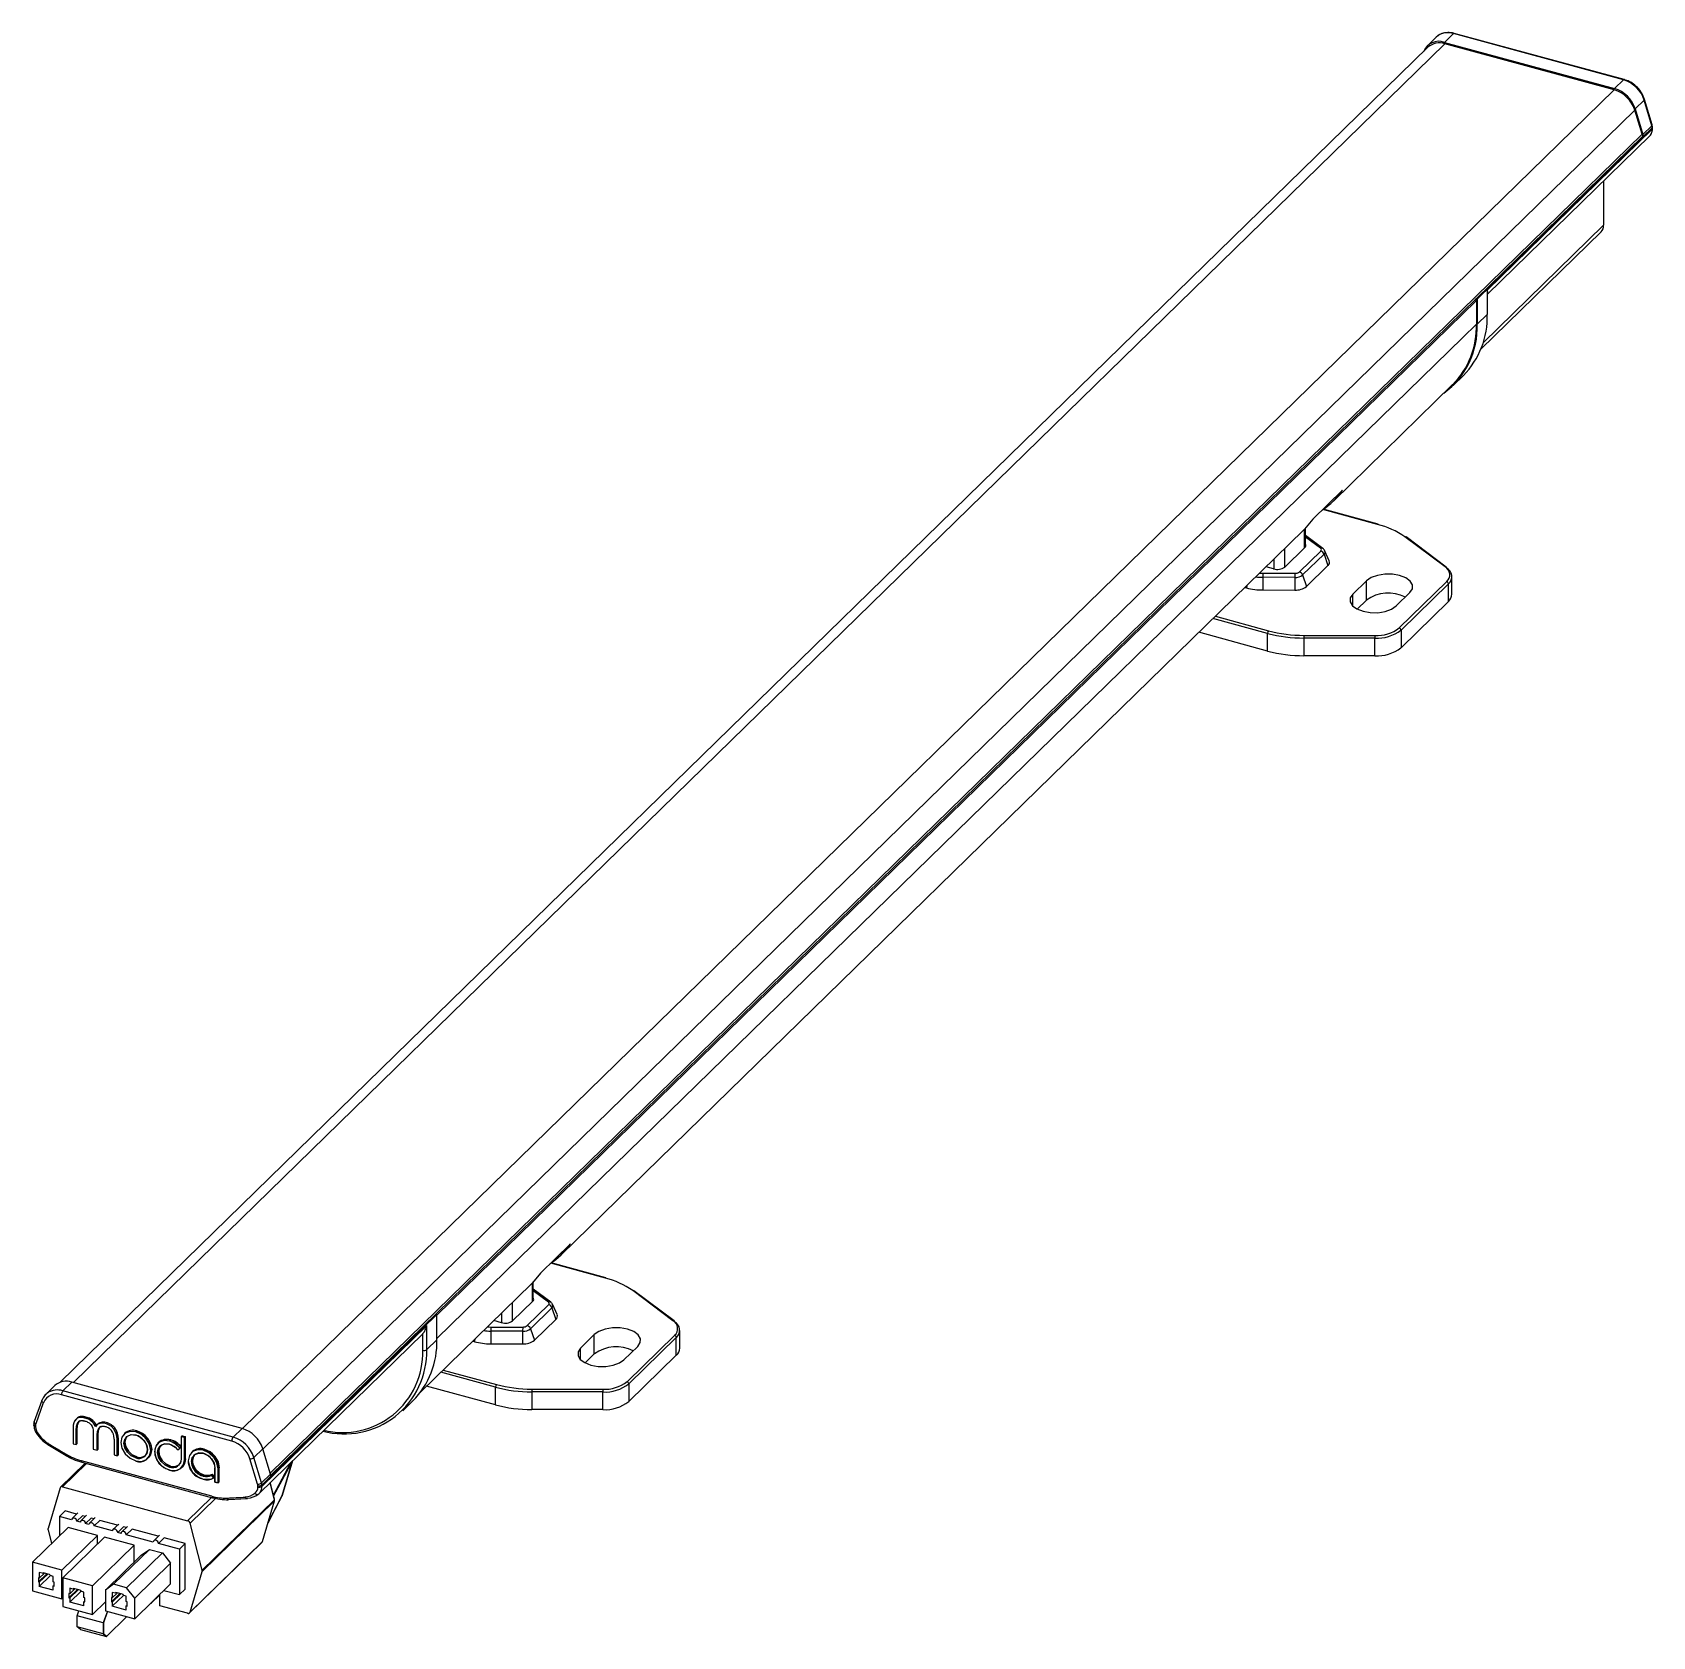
# Paper-space layout '_Trimetric' of a CAD drawing. Header units: millimetres. Extents: x -83 to 82, y -88 to 76.
import ezdxf

# ---------------------------------------------------------------- set-up
doc = ezdxf.new("R2010")
doc.units = ezdxf.units.MM

psp = doc.layouts.new('_Trimetric')

# ---------------------------------------------------------------- linework, layer by layer
at = {"color": 8, "linetype": 'Continuous', "lineweight": 25}
for p, q in [((-78.4, -61.78), (61.27, 74.54)), ((-61.17, -66.47), (78.5, 69.86)), ((-59.1, -68.57), (80.61, 67.79)), ((81.35, 65.34), (-58.36, -71.02)), ((65.16, 44.08), (77.43, 56.06)), ((64.47, 48.4), (-41.38, -54.91)), ((-41.38, -57.31), (64.47, 46)), ((54.41, 25.6), (48.84, 27.11)), ((46.98, 23.22), (46.98, 25.12)), ((44.93, 23.11), (44.93, 21.22)), ((48.6, 23.17), (47.07, 24.31)), ((43.84, 22.06), (43.84, 21.06)), ((41.11, 19.39), (41.07, 19.13)), ((51.88, 17.29), (51.88, 18.49)), ((43.21, 14.5), (37.65, 16.01)), ((37.89, 16.24), (43.31, 14.77)), ((-24.22, -51.15), (-29.79, -49.64)), ((-31.66, -53.54), (-31.66, -51.64)), ((-30.03, -53.59), (-31.57, -52.44)), ((-33.71, -53.64), (-33.71, -55.54)), ((-34.79, -54.7), (-34.79, -55.69)), ((-37.52, -57.35), (-37.56, -57.62)), ((-26.75, -59.47), (-26.75, -58.27)), ((-35.42, -62.25), (-40.98, -60.74)), ((-40.75, -60.51), (-35.32, -61.99)), ((-79.5, -72.39), (-77.07, -70.02)), ((-58.03, -73.24), (-56.25, -69.91)), ((-56.1, -69.77), (-58.01, -73.33)), ((-56.08, -69.74), (-57.14, -73.29)), ((-58.4, -72.01), (-57.95, -73.75)), ((-64.34, -73.48), (-66.77, -75.85)), ((-66.51, -76.11), (-63.92, -73.58)), ((-58.58, -76.06), (-57.14, -73.29)), ((-57.14, -73.29), (-57.15, -73.33)), ((-57.13, -73.27), (-57.14, -73.29))]:
    psp.add_line(p, q, dxfattribs=at)
at = {"color": 7, "linetype": 'Continuous', "lineweight": 25}
for p, q in [((60.39, 75.22), (59.48, 74.33)), ((62.13, 75.57), (61.22, 74.68)), ((61.22, 74.68), (78.55, 69.97)), ((78.5, 69.86), (61.27, 74.54)), ((79.46, 70.86), (62.13, 75.57)), ((79.54, 70.89), (62.21, 75.6)), ((59.53, 74.19), (-79.76, -61.76)), ((79.46, 70.86), (78.55, 69.97)), ((81.35, 65.34), (80.61, 67.79)), ((81.57, 68.79), (80.66, 67.91)), ((80.66, 67.91), (81.44, 65.31)), ((82.35, 66.2), (81.57, 68.79)), ((82.38, 66.28), (81.6, 68.87)), ((82.35, 66.2), (81.44, 65.31)), ((82.42, 66.06), (82.38, 66.28)), ((82.42, 65.91), (82.42, 66.06)), ((-58.31, -71.26), (81.39, 65.09)), ((81.47, 65.06), (64.56, 48.55)), ((65.58, 49.44), (82.38, 65.84)), ((65.62, 49.03), (82.1, 65.13)), ((81.47, 65.06), (81.39, 65.09)), ((82.38, 65.99), (81.47, 65.1)), ((81.47, 65.1), (81.47, 65.06)), ((82.38, 65.84), (82.38, 65.99)), ((77.43, 60.57), (77.43, 56.06)), ((64.93, 43.45), (77.17, 55.4)), ((64.47, 48.58), (64.56, 48.55)), ((64.47, 48.4), (64.47, 46)), ((64.56, 48.55), (64.56, 45.98)), ((65.58, 49.44), (65.58, 46.98)), ((65.58, 49.44), (65.6, 49.24)), ((65.62, 47.05), (65.62, 49.24)), ((65.58, 46.98), (64.56, 45.98)), ((49.92, 27.98), (62.05, 39.83)), ((62.12, 39.75), (63.15, 40.76)), ((50.84, 29.08), (47.81, 26.12)), ((54.46, 25.62), (48.88, 27.14)), ((-28.72, -48.77), (46.88, 25.02)), ((47.07, 23.33), (47.07, 25.21)), ((47.01, 23.25), (44.96, 21.25)), ((48.84, 23.15), (47.07, 24.46)), ((61.29, 21.27), (57.19, 24.33)), ((61.41, 21.26), (57.31, 24.32)), ((46.45, 20.76), (48.63, 22.89)), ((48.96, 22.57), (46.78, 20.45)), ((48.96, 22.57), (49.36, 21.41)), ((49.48, 21.88), (49.04, 22.89)), ((42.74, 20.21), (42.73, 18.92)), ((42.74, 20.63), (45.99, 20.62)), ((42.74, 20.63), (42.74, 20.21)), ((45.98, 20.2), (42.74, 20.21)), ((43.82, 21.07), (43.05, 21.28)), ((45.99, 20.62), (45.98, 20.2)), ((45.98, 20.2), (45.98, 18.91)), ((46.78, 20.45), (47.18, 19.28)), ((47.18, 19.28), (49.36, 21.41)), ((53.28, 19.85), (51.88, 18.49)), ((53.28, 17.88), (53.28, 19.85)), ((61.98, 18.48), (61.98, 20.28)), ((40.9, 19.18), (41.07, 19.13)), ((42.73, 18.92), (45.98, 18.91)), ((56.3, 17.29), (57.7, 18.65)), ((56.62, 15.06), (61.46, 19.78)), ((61.63, 19.56), (56.8, 14.84)), ((61.63, 17.76), (61.63, 19.56)), ((52.34, 16.97), (53.28, 17.88)), ((56.8, 13.04), (61.63, 17.76)), ((43.21, 12.7), (36.21, 14.61)), ((43.21, 12.7), (43.21, 14.5)), ((46.91, 14.3), (54.13, 14.29)), ((46.91, 14.3), (46.91, 14.03)), ((54.13, 14.01), (46.91, 14.03)), ((46.91, 14.03), (46.91, 12.23)), ((54.13, 14.29), (54.13, 14.01)), ((54.13, 12.21), (54.13, 14.01)), ((56.8, 14.84), (56.8, 13.04)), ((54.13, 12.21), (46.91, 12.23)), ((-30.83, -50.63), (-27.79, -47.67)), ((-24.17, -51.13), (-29.76, -49.61)), ((-43.01, -62.72), (-31.76, -51.73)), ((-31.57, -53.44), (-31.57, -51.54)), ((-29.79, -53.61), (-31.57, -52.28)), ((-17.34, -55.49), (-21.44, -52.42)), ((-17.22, -55.5), (-21.32, -52.44)), ((-31.62, -53.5), (-33.67, -55.51)), ((-32.18, -55.99), (-30, -53.86)), ((-29.67, -54.18), (-31.85, -56.31)), ((-29.67, -54.18), (-29.27, -55.35)), ((-29.15, -54.87), (-29.59, -53.86)), ((-59.21, -72.36), (-42.41, -55.96)), ((-41.38, -54.85), (-58.3, -71.36)), ((-42.41, -58.42), (-42.41, -55.96)), ((-41.47, -54.83), (-41.38, -54.85)), ((-41.38, -57.42), (-41.38, -54.85)), ((-34.81, -55.69), (-35.59, -55.47)), ((-31.45, -57.47), (-29.27, -55.35)), ((-59.49, -73.08), (-42.83, -56.81)), ((-42.82, -58.49), (-42.82, -56.8)), ((-42.41, -58.42), (-41.38, -57.42)), ((-37.74, -57.57), (-37.56, -57.62)), ((-35.89, -56.55), (-35.9, -57.84)), ((-35.89, -56.13), (-32.64, -56.13)), ((-35.89, -56.13), (-35.89, -56.55)), ((-32.65, -56.55), (-35.89, -56.55)), ((-32.64, -56.13), (-32.65, -56.55)), ((-32.65, -56.55), (-32.65, -57.84)), ((-31.85, -56.31), (-31.45, -57.47)), ((-25.35, -56.9), (-26.75, -58.27)), ((-25.35, -58.87), (-25.35, -56.9)), ((-22.01, -61.7), (-17.17, -56.98)), ((-17, -57.2), (-21.83, -61.92)), ((-17, -59), (-17, -57.2)), ((-16.65, -58.28), (-16.65, -56.48)), ((-35.9, -57.84), (-32.65, -57.84)), ((-26.29, -59.79), (-25.35, -58.87)), ((-22.33, -59.47), (-20.93, -58.1)), ((-21.83, -63.72), (-17, -59)), ((-80.3, -62.1), (-81.21, -62.99)), ((-79.46, -62.63), (-78.55, -61.74)), ((-62.13, -67.34), (-79.46, -62.63)), ((-61.22, -66.45), (-78.55, -61.74)), ((-35.42, -64.05), (-42.43, -62.15)), ((-35.42, -64.05), (-35.42, -62.25)), ((-31.72, -62.45), (-24.5, -62.47)), ((-31.72, -62.45), (-31.72, -62.73)), ((-24.5, -62.47), (-24.5, -62.74)), ((-21.83, -61.92), (-21.83, -63.72)), ((-81.6, -63.6), (-82.38, -65.76)), ((-81.46, -63.84), (-82.24, -66)), ((-62.27, -67.74), (-79.6, -63.03)), ((-44.85, -64.65), (-43.82, -63.65)), ((-24.5, -62.74), (-31.72, -62.73)), ((-31.72, -62.73), (-31.72, -64.53)), ((-24.5, -64.54), (-24.5, -62.74)), ((-82.38, -65.76), (-82.42, -65.99)), ((-82.42, -65.99), (-82.42, -66.14)), ((-78.13, -65.51), (-78.13, -65.52)), ((-78.09, -65.48), (-78.09, -65.48)), ((-76.25, -65.82), (-76.35, -65.93)), ((-24.5, -64.54), (-31.72, -64.53)), ((-82.26, -66.13), (-82.26, -66.27)), ((-78.43, -66.38), (-78.43, -68.02)), ((-78.01, -66.35), (-78.11, -66.45)), ((-78.11, -68.1), (-78.11, -66.45)), ((-78.11, -68.1), (-78.11, -66.45)), ((-78.01, -68), (-78.01, -66.35)), ((-76.38, -66.83), (-76.38, -68.57)), ((-76.01, -66.11), (-76.02, -66.12)), ((-75.87, -66.87), (-75.98, -66.97)), ((-75.98, -68.68), (-75.98, -66.97)), ((-75.97, -68.68), (-75.97, -66.97)), ((-75.87, -68.58), (-75.87, -66.87)), ((-74.18, -66.41), (-74.29, -66.51)), ((-74.25, -67.54), (-74.25, -69.15)), ((-73.82, -67.45), (-73.93, -67.56)), ((-73.82, -67.53), (-73.93, -67.64)), ((-73.93, -69.24), (-73.93, -67.64)), ((-73.93, -69.23), (-73.93, -67.64)), ((-73.82, -69.13), (-73.82, -67.53)), ((-73.15, -66.95), (-73.26, -67.06)), ((-71.94, -66.71), (-72.05, -66.81)), ((-68.61, -67.74), (-68.51, -67.64)), ((-67.3, -67.2), (-67.41, -67.3)), ((-67.41, -67.3), (-67.41, -69.55)), ((-67.08, -67.39), (-67.41, -67.3)), ((-67.41, -67.3), (-67.41, -69.55)), ((-67.09, -67.39), (-67.41, -67.3)), ((-67.3, -67.2), (-66.98, -67.29)), ((-66.98, -67.29), (-67.09, -67.39)), ((-67.09, -69.64), (-67.09, -67.39)), ((-67.08, -69.64), (-67.08, -67.39)), ((-66.98, -69.54), (-66.98, -67.29)), ((-62.13, -67.34), (-61.22, -66.45)), ((-81.01, -68.09), (-79.15, -69.21)), ((-78.43, -68.02), (-78.11, -68.1)), ((-78.01, -68), (-78.11, -68.1)), ((-76.38, -68.57), (-75.98, -68.68)), ((-75.87, -68.58), (-75.98, -68.68)), ((-74.25, -69.15), (-73.93, -69.24)), ((-73.82, -69.13), (-73.93, -69.24)), ((-70.42, -68.6), (-70.52, -68.71)), ((-69.71, -67.89), (-69.82, -67.99)), ((-69.71, -68.8), (-69.82, -68.9)), ((-67.76, -68.64), (-67.55, -68.45)), ((-67.45, -68.35), (-67.55, -68.45)), ((-66.28, -68.82), (-66.38, -68.92)), ((-65.18, -68.68), (-65.07, -68.58)), ((-60.03, -69.41), (-59.12, -68.52)), ((-58.34, -71.11), (-59.12, -68.52)), ((-77.2, -69.99), (-79.71, -72.43)), ((-64.29, -73.36), (-77.59, -69.74)), ((-77.53, -69.9), (-64.23, -73.51)), ((-71.94, -69.35), (-72.05, -69.46)), ((-70.84, -69.53), (-70.74, -69.42)), ((-68.61, -70.39), (-68.51, -70.29)), ((-67.41, -70.46), (-67.3, -70.36)), ((-66.98, -69.54), (-67.09, -69.64)), ((-66.98, -69.54), (-67.08, -69.64)), ((-66.27, -69.73), (-66.38, -69.83)), ((-63.98, -70.48), (-63.98, -71.92)), ((-63.98, -71.92), (-63.98, -70.48)), ((-63.55, -70.46), (-63.66, -70.57)), ((-63.55, -70.49), (-63.66, -70.6)), ((-63.66, -70.59), (-63.66, -72.01)), ((-63.66, -72.01), (-63.66, -70.6)), ((-63.55, -71.9), (-63.55, -70.49)), ((-59.64, -72.14), (-60.42, -69.55)), ((-59.25, -72), (-60.03, -69.41)), ((-57.13, -73.27), (-56.08, -69.74)), ((-79.75, -72.51), (-80.98, -76.63)), ((-79.5, -72.39), (-66.77, -75.85)), ((-65.18, -71.32), (-65.07, -71.21)), ((-64.22, -71.1), (-64.33, -71.21)), ((-64.12, -71.5), (-64.33, -71.2)), ((-64.12, -71.5), (-64.33, -71.21)), ((-64.02, -71.4), (-64.22, -71.1)), ((-64.02, -71.4), (-64.12, -71.5)), ((-63.98, -71.92), (-63.66, -72.01)), ((-63.66, -72.01), (-63.98, -71.92)), ((-63.55, -71.9), (-63.66, -72.01)), ((-59.62, -72.43), (-59.62, -72.28)), ((-59.25, -72), (-58.34, -71.11)), ((-59.21, -72.22), (-58.3, -71.33)), ((-59.21, -72.36), (-59.21, -72.22)), ((-57.92, -73.67), (-58.36, -71.97)), ((-58.3, -71.36), (-58.3, -71.33)), ((-57.95, -73.75), (-65.28, -80.9)), ((-65.28, -81.04), (-57.95, -73.88)), ((-57.94, -73.82), (-65.27, -80.97)), ((-62.58, -73.71), (-60.72, -73.6)), ((-57.95, -73.88), (-59.18, -78.01)), ((-59.15, -77.96), (-57.92, -73.83)), ((-58.59, -76.07), (-57.15, -73.33)), ((-79.82, -75.43), (-79.23, -74.86)), ((-79.82, -75.43), (-79.82, -77.39)), ((-78.58, -75.77), (-79.82, -75.43)), ((-78.07, -75.18), (-79.23, -74.86)), ((-77.94, -75.06), (-78.52, -75.63)), ((-77.46, -75.34), (-78.05, -75.91)), ((-77.06, -75.3), (-77.64, -75.87)), ((-77.18, -75.42), (-77.46, -75.34)), ((-76.58, -75.58), (-77.16, -76.15)), ((-76.17, -75.54), (-76.75, -76.11)), ((-76.3, -75.66), (-76.58, -75.58)), ((-75.7, -75.82), (-76.28, -76.39)), ((-73.91, -76.31), (-75.7, -75.82)), ((-82.57, -80.08), (-78.93, -76.53)), ((-80.98, -76.77), (-80.62, -78.18)), ((-79.57, -80.9), (-75.93, -77.35)), ((-79.46, -81.68), (-75.22, -77.54)), ((-75.93, -77.35), (-78.93, -76.53)), ((-77.69, -76.01), (-78.05, -75.91)), ((-76.81, -76.25), (-77.16, -76.15)), ((-74.42, -76.9), (-76.28, -76.39)), ((-75.93, -78.23), (-75.93, -77.35)), ((-72.21, -78.36), (-75.22, -77.54)), ((-73.78, -76.19), (-74.37, -76.76)), ((-73.31, -76.47), (-73.89, -77.04)), ((-73.54, -77.14), (-73.89, -77.04)), ((-72.9, -76.43), (-73.48, -77)), ((-73.02, -76.55), (-73.31, -76.47)), ((-72.42, -76.71), (-73.01, -77.28)), ((-70.27, -78.03), (-73.01, -77.28)), ((-69.75, -77.44), (-72.42, -76.71)), ((-69.63, -77.32), (-70.21, -77.89)), ((-65.28, -80.9), (-66.51, -76.11)), ((-76.46, -82.5), (-72.21, -78.36)), ((-70.66, -78.78), (-74.3, -82.33)), ((-72.98, -82.69), (-69.34, -79.14)), ((-72.21, -80.05), (-72.21, -78.36)), ((-71.5, -79.36), (-70.66, -78.78)), ((-70.66, -78.78), (-69.34, -79.14)), ((-69.15, -77.6), (-69.73, -78.17)), ((-67.61, -78.75), (-69.73, -78.17)), ((-69.34, -79.14), (-68.5, -80.18)), ((-67.03, -78.18), (-69.15, -77.6)), ((-67.61, -78.75), (-67.03, -78.18)), ((-67.61, -78.75), (-67.61, -83.38)), ((-67.03, -82.81), (-67.03, -78.18)), ((-66.56, -85.24), (-59.23, -78.09)), ((-59.18, -78.01), (-66.51, -85.16)), ((-79.57, -80.9), (-82.57, -80.08)), ((-82.57, -80.08), (-82.57, -83)), ((-71.5, -79.36), (-75.14, -82.92)), ((-72.14, -83.73), (-68.5, -80.18)), ((-68.5, -82.28), (-68.5, -80.18)), ((-81.1, -81.26), (-81.95, -82.09)), ((-81.87, -81.69), (-81.95, -81.67)), ((-81.95, -81.67), (-81.95, -82.09)), ((-81.95, -82.09), (-81.87, -82.12)), ((-81.58, -81.21), (-81.87, -81.13)), ((-81.87, -81.13), (-81.87, -81.69)), ((-81.35, -81.19), (-81.87, -81.69)), ((-81.01, -81.28), (-81.87, -82.12)), ((-80.73, -81.44), (-81.87, -82.55)), ((-81.87, -82.12), (-81.87, -82.55)), ((-81.58, -81.21), (-81.49, -81.15)), ((-80.83, -81.33), (-81.49, -81.15)), ((-80.83, -81.33), (-80.74, -81.44)), ((-80.45, -81.52), (-80.74, -81.44)), ((-80.45, -82.07), (-80.45, -81.52)), ((-80.36, -82.1), (-80.45, -82.07)), ((-80.45, -82.5), (-80.36, -82.42)), ((-80.36, -82.53), (-80.36, -82.1)), ((-79.57, -83.81), (-79.57, -80.9)), ((-76.46, -82.5), (-79.46, -81.68)), ((-79.46, -81.68), (-79.46, -84.6)), ((-74.3, -82.33), (-75.14, -82.92)), ((-72.98, -82.69), (-74.3, -82.33)), ((-72.14, -85.83), (-68.5, -82.28)), ((-66.51, -85.16), (-65.28, -81.04)), ((-82.57, -83), (-79.57, -83.81)), ((-80.45, -82.93), (-81.87, -82.55)), ((-80.45, -82.93), (-80.45, -82.5)), ((-80.45, -82.5), (-80.36, -82.53)), ((-79.57, -83.81), (-79.46, -83.72)), ((-77.99, -82.86), (-78.85, -83.7)), ((-78.76, -83.29), (-78.85, -83.27)), ((-78.85, -83.27), (-78.85, -83.7)), ((-78.85, -83.7), (-78.76, -83.72)), ((-78.47, -82.81), (-78.76, -82.73)), ((-78.76, -82.73), (-78.76, -83.29)), ((-78.24, -82.79), (-78.76, -83.29)), ((-77.9, -82.88), (-78.76, -83.72)), ((-77.62, -83.04), (-78.76, -84.15)), ((-78.76, -83.72), (-78.76, -84.15)), ((-78.47, -82.81), (-78.38, -82.75)), ((-77.72, -82.93), (-78.38, -82.75)), ((-77.72, -82.93), (-77.63, -83.04)), ((-77.34, -83.12), (-77.63, -83.04)), ((-77.34, -83.68), (-77.34, -83.12)), ((-77.25, -83.7), (-77.34, -83.68)), ((-77.34, -84.1), (-77.25, -84.02)), ((-77.34, -84.53), (-77.34, -84.1)), ((-77.34, -84.1), (-77.25, -84.13)), ((-77.25, -84.13), (-77.25, -83.7)), ((-76.46, -85.42), (-76.46, -82.5)), ((-76.46, -85.42), (-75.14, -84.13)), ((-75.14, -82.92), (-75.14, -85.02)), ((-73.67, -83.27), (-74.52, -84.11)), ((-74.44, -83.71), (-74.52, -83.68)), ((-74.52, -83.68), (-74.52, -84.11)), ((-74.52, -84.11), (-74.44, -84.14)), ((-74.15, -83.23), (-74.44, -83.15)), ((-74.44, -83.15), (-74.44, -83.71)), ((-73.92, -83.21), (-74.44, -83.71)), ((-73.58, -83.3), (-74.44, -84.14)), ((-73.3, -83.46), (-74.44, -84.57)), ((-74.44, -84.14), (-74.44, -84.57)), ((-74.15, -83.23), (-74.06, -83.17)), ((-73.4, -83.35), (-74.06, -83.17)), ((-73.4, -83.35), (-73.31, -83.46)), ((-73.02, -83.54), (-73.31, -83.46)), ((-73.02, -84.09), (-73.02, -83.54)), ((-72.93, -84.12), (-73.02, -84.09)), ((-72.14, -83.73), (-72.98, -82.69)), ((-72.93, -84.55), (-72.93, -84.12)), ((-72.14, -85.83), (-72.14, -83.73)), ((-70.5, -84.29), (-69.59, -83.41)), ((-69.59, -84.51), (-69.59, -83.35)), ((-69.18, -82.95), (-67.61, -83.38)), ((-67.03, -82.81), (-67.61, -83.38)), ((-79.46, -84.6), (-76.46, -85.42)), ((-77.34, -84.53), (-78.76, -84.15)), ((-78, -85.54), (-77.83, -85.04)), ((-75.35, -86.26), (-78, -85.54)), ((-78, -86.65), (-78, -85.54)), ((-74.93, -85.07), (-75.35, -86.26)), ((-74.92, -85.08), (-75.33, -86.24)), ((-75.16, -84.15), (-75.14, -84.16)), ((-75.14, -85.02), (-72.14, -85.83)), ((-75.02, -87.65), (-72.94, -85.62)), ((-73.02, -84.95), (-74.44, -84.57)), ((-73.02, -84.52), (-72.93, -84.44)), ((-73.02, -84.95), (-73.02, -84.52)), ((-73.02, -84.52), (-72.93, -84.55)), ((-70.5, -84.29), (-70.55, -84.28)), ((-70.5, -84.24), (-70.5, -84.29)), ((-70.48, -84.21), (-70.48, -84.27)), ((-66.77, -85.28), (-69.59, -84.51)), ((-75.35, -87.37), (-78, -86.65)), ((-77.68, -86.93), (-78, -86.65)), ((-77.68, -86.93), (-75.02, -87.65)), ((-75.35, -86.26), (-75.35, -87.37)), ((-75.35, -87.37), (-75.02, -87.65)), ((-75.33, -86.24), (-75.33, -87.35)), ((-75.33, -87.35), (-75, -87.63))]:
    psp.add_line(p, q, dxfattribs=at)
at = {"color": 7, "linetype": 'Continuous', "lineweight": 25, "flags": 128}
for points in [[(60.57, 75.37), (60.56, 75.36), (60.39, 75.22)], [(82.1, 65.13), (82.17, 65.2), (82.2, 65.23)], [(47.81, 26.12), (46.98, 25.12), (46.88, 25.02)], [(57.7, 18.65), (57.96, 19.03), (57.97, 19.44), (57.74, 19.82), (57.29, 20.15), (56.66, 20.39), (55.92, 20.52), (55.14, 20.53), (54.39, 20.41), (53.75, 20.18), (53.28, 19.85)], [(51.88, 18.49), (51.63, 18.11), (51.62, 17.7), (51.85, 17.32), (52.3, 16.99), (52.93, 16.75), (53.67, 16.62), (54.45, 16.61), (55.2, 16.73), (55.84, 16.96), (56.3, 17.29)], [(-30.83, -50.63), (-31.66, -51.64), (-31.76, -51.73)], [(-20.93, -58.1), (-20.67, -57.72), (-20.66, -57.32), (-20.89, -56.93), (-21.34, -56.6), (-21.97, -56.36), (-22.71, -56.23), (-23.49, -56.23), (-24.24, -56.35), (-24.88, -56.58), (-25.35, -56.9)], [(-26.75, -58.27), (-27, -58.65), (-27.01, -59.05), (-26.78, -59.44), (-26.33, -59.76), (-25.7, -60.01), (-24.96, -60.14), (-24.18, -60.14), (-23.43, -60.02), (-22.79, -59.79), (-22.33, -59.47)], [(-81.6, -63.6), (-81.59, -63.58), (-81.57, -63.55)], [(-81.03, -62.84), (-81.03, -62.84), (-81.21, -62.99)], [(-72.05, -66.81), (-72.63, -66.77), (-73.13, -66.95), (-73.46, -67.34), (-73.58, -67.88), (-73.46, -68.48), (-73.13, -69.05), (-72.63, -69.5), (-72.05, -69.77)], [(-72.05, -66.81), (-72.63, -66.76), (-73.13, -66.95), (-73.46, -67.34), (-73.57, -67.88), (-73.46, -68.47), (-73.13, -69.04), (-72.63, -69.5), (-72.05, -69.77)], [(-72.05, -69.46), (-72.51, -69.25), (-72.9, -68.89), (-73.16, -68.44), (-73.25, -67.97), (-73.16, -67.55), (-72.9, -67.24), (-72.51, -67.09), (-72.05, -67.13)], [(-72.05, -69.46), (-72.51, -69.24), (-72.9, -68.88), (-73.16, -68.43), (-73.25, -67.96), (-73.16, -67.54), (-72.9, -67.23), (-72.51, -67.09), (-72.05, -67.12)], [(-72.94, -67.27), (-73.05, -67.44), (-73.15, -67.86), (-73.05, -68.33), (-72.79, -68.78), (-72.4, -69.14), (-71.94, -69.35)], [(-71.94, -69.35), (-72.4, -69.14), (-72.79, -68.78), (-73.05, -68.33), (-73.15, -67.86), (-73.05, -67.44), (-72.94, -67.27)], [(-72.05, -69.77), (-71.46, -69.82), (-70.97, -69.63), (-70.64, -69.24), (-70.52, -68.7), (-70.64, -68.11), (-70.97, -67.54), (-71.46, -67.08), (-72.05, -66.81)], [(-72.05, -67.12), (-71.59, -67.34), (-71.19, -67.7), (-70.93, -68.15), (-70.84, -68.62), (-70.93, -69.04), (-71.19, -69.35), (-71.59, -69.49), (-72.05, -69.46)], [(-71.94, -66.71), (-71.36, -66.98), (-70.86, -67.44), (-70.53, -68.01), (-70.42, -68.6), (-70.53, -69.14), (-70.74, -69.42)], [(-68.61, -67.74), (-69.2, -67.7), (-69.69, -67.88), (-70.02, -68.27), (-70.14, -68.81), (-70.02, -69.41), (-69.69, -69.98), (-69.2, -70.43), (-68.61, -70.7)], [(-67.55, -68.45), (-68.02, -68.03), (-68.56, -67.76), (-69.11, -67.69), (-69.59, -67.82), (-69.95, -68.14), (-70.12, -68.6), (-70.1, -69.14), (-69.89, -69.7), (-69.5, -70.19), (-69, -70.55), (-68.45, -70.74), (-67.92, -70.73), (-67.48, -70.52), (-67.19, -70.14), (-67.09, -69.64)], [(-69.82, -68.9), (-69.77, -68.57), (-69.61, -68.31), (-69.38, -68.12), (-69.07, -68.02), (-68.73, -68.04), (-68.38, -68.15), (-68.04, -68.36), (-67.76, -68.64)], [(-67.41, -69.55), (-67.5, -69.98), (-67.76, -70.28), (-68.15, -70.43), (-68.61, -70.39), (-69.08, -70.18), (-69.47, -69.82), (-69.73, -69.37), (-69.82, -68.9)], [(-68.61, -68.06), (-69.07, -68.02), (-69.46, -68.17), (-69.72, -68.48), (-69.81, -68.9), (-69.72, -69.37), (-69.46, -69.82), (-69.07, -70.18), (-68.61, -70.39)], [(-68.51, -70.29), (-68.97, -70.07), (-69.36, -69.72), (-69.62, -69.27), (-69.71, -68.8), (-69.62, -68.37), (-69.51, -68.2)], [(-69.51, -68.2), (-69.66, -68.47), (-69.71, -68.8)], [(-69.71, -68.8), (-69.62, -69.27), (-69.36, -69.72), (-68.97, -70.07), (-68.51, -70.29), (-68.05, -70.32), (-67.66, -70.18), (-67.61, -70.15)], [(-63.66, -70.57), (-63.78, -69.97), (-64.11, -69.4), (-64.6, -68.95), (-65.18, -68.68), (-65.76, -68.63), (-66.26, -68.82), (-66.59, -69.21), (-66.7, -69.74)], [(-65.18, -68.68), (-65.76, -68.63), (-66.26, -68.82), (-66.59, -69.21), (-66.7, -69.74), (-66.59, -70.33), (-66.26, -70.9), (-65.76, -71.36), (-65.18, -71.63)], [(-65.18, -68.99), (-65.64, -68.95), (-66.03, -69.1), (-66.29, -69.41), (-66.38, -69.83), (-66.29, -70.3), (-66.03, -70.74), (-65.64, -71.1), (-65.18, -71.32)], [(-66.38, -69.83), (-66.29, -69.41), (-66.03, -69.1), (-65.64, -68.96), (-65.18, -68.99), (-64.72, -69.21), (-64.33, -69.56), (-64.07, -70.01), (-63.98, -70.48)], [(-66.28, -68.82), (-66.15, -68.71), (-65.66, -68.53), (-65.07, -68.58), (-64.49, -68.85), (-64, -69.3), (-63.67, -69.87), (-63.55, -70.46)], [(-66.07, -69.13), (-66.18, -69.3), (-66.27, -69.73)], [(-65.07, -71.21), (-65.53, -71), (-65.92, -70.64), (-66.18, -70.19), (-66.27, -69.73), (-66.18, -69.3), (-66.07, -69.14)], [(-66.98, -69.54), (-67.08, -70.04), (-67.3, -70.36)], [(-59.91, -73.06), (-59.87, -73.1), (-59.82, -73.13), (-59.78, -73.16), (-59.73, -73.18), (-59.69, -73.19), (-59.64, -73.18), (-59.61, -73.17), (-59.58, -73.15)], [(-78.05, -75.91), (-78.07, -75.81), (-78.13, -75.71), (-78.21, -75.63), (-78.31, -75.58), (-78.42, -75.58), (-78.5, -75.61), (-78.56, -75.68), (-78.58, -75.77)], [(-77.16, -76.15), (-77.18, -76.05), (-77.24, -75.95), (-77.33, -75.87), (-77.43, -75.82), (-77.53, -75.82), (-77.62, -75.85), (-77.67, -75.92), (-77.69, -76.01)], [(-76.28, -76.39), (-76.3, -76.29), (-76.36, -76.19), (-76.44, -76.11), (-76.54, -76.06), (-76.65, -76.06), (-76.73, -76.09), (-76.79, -76.16), (-76.81, -76.25)], [(-73.89, -77.04), (-73.91, -76.94), (-73.97, -76.84), (-74.06, -76.76), (-74.16, -76.71), (-74.26, -76.71), (-74.34, -76.74), (-74.4, -76.81), (-74.42, -76.9)], [(-73.01, -77.28), (-73.03, -77.18), (-73.08, -77.08), (-73.17, -77), (-73.27, -76.95), (-73.37, -76.95), (-73.46, -76.98), (-73.52, -77.05), (-73.54, -77.14)], [(-69.73, -78.17), (-69.75, -78.07), (-69.81, -77.97), (-69.9, -77.89), (-70, -77.84), (-70.1, -77.84), (-70.19, -77.87), (-70.25, -77.94), (-70.27, -78.03)]]:
    psp.add_lwpolyline(points, dxfattribs=at)
at = {"color": 8, "linetype": 'Continuous', "lineweight": 25, "flags": 128}
for points in [[(-81.46, -63.84), (-81.5, -63.8), (-81.54, -63.77), (-81.57, -63.73), (-81.59, -63.69), (-81.6, -63.65), (-81.6, -63.62), (-81.6, -63.6)], [(-82.26, -66.13), (-82.31, -66.11), (-82.35, -66.09), (-82.38, -66.06), (-82.4, -66.04), (-82.42, -66.01), (-82.42, -65.99)], [(-82.24, -66), (-82.28, -65.97), (-82.32, -65.94), (-82.35, -65.9), (-82.38, -65.86), (-82.39, -65.82), (-82.38, -65.78), (-82.38, -65.76)], [(-82.26, -66.27), (-82.31, -66.26), (-82.35, -66.24), (-82.38, -66.21), (-82.4, -66.18), (-82.42, -66.15), (-82.42, -66.14)], [(-79.15, -69.21), (-79.16, -69.2), (-79.16, -69.19), (-79.16, -69.16), (-79.15, -69.13), (-79.14, -69.08)], [(-57.95, -73.88), (-57.93, -73.86), (-57.92, -73.83)], [(-59.15, -77.96), (-59.16, -77.98), (-59.18, -78.01)]]:
    psp.add_lwpolyline(points, dxfattribs=at)
at = {"color": 7, "linetype": 'Continuous', "lineweight": 25}
for centre, radius, start, end in [((60.64, 73.14), 1.65, 69.4621, 157.744), ((60.71, 72.85), 1.78, 71.4889, 131.4211), ((77.61, 66.84), 3.14, 17.5427, 73.585), ((77.66, 66.96), 3.14, 17.5427, 73.585), ((78.57, 67.85), 3.14, 17.5427, 73.585), ((81.63, 65.98), 0.754, 0.3556, 17.0957), ((80.72, 65.09), 0.754, 0.3556, 17.0957), ((76.53, 56.03), 0.904, 315.3545, 1.9113), ((64.29, 48.39), 0.182, 3.3916, 74.3338), ((57.11, 46.71), 8.48, 315.4177, 1.8481), ((65.52, 47.06), 0.0996, 310.6406, 357.9975), ((56.22, 45.68), 8.34, 306.4279, 2.0593), ((56.06, 45.73), 8.42, 315.4177, 1.8481), ((44.67, 33.36), 7.51, 303.3264, 325.2837), ((54.45, 25.57), 0.0541, 80.7318, 143.9675), ((52.39, 17.52), 8.33, 54.8435, 75.9945), ((46.85, 23.45), 0.256, 308.9141, 30.3927), ((48.52, 23.02), 0.171, 311.325, 61.7964), ((57.24, 24.21), 0.125, 56.0511, 113.2802), ((48.49, 22.41), 0.504, 19.365, 73.5478), ((49.1, 21.73), 0.417, 309.2681, 21.7068), ((44.21, 22.3), 1.29, 252.696, 305.3989), ((46.06, 21.39), 1.19, 266.5661, 307.7867), ((46.03, 21.31), 0.692, 266.5661, 307.7867), ((46.31, 20.28), 0.504, 19.365, 73.5478), ((60.85, 20.46), 0.914, 311.325, 61.7964), ((61.33, 21.16), 0.123, 356.9128, 50.7733), ((60.99, 20.29), 0.979, 311.325, 61.7964), ((42.72, 25.38), 6.46, 255.2021, 270.1307), ((46.09, 20.69), 1.78, 266.5661, 307.7867), ((55.53, 14.76), 3.85, 63.5101, 125.6994), ((61.39, 19.54), 0.243, 3.3916, 74.3338), ((60.97, 18.52), 1.01, 310.9309, 357.7072), ((54.35, 17.98), 3.7, 266.5661, 307.7867), ((56.55, 14.82), 0.243, 3.3916, 74.3338), ((43.62, 14.51), 0.409, 140.5129, 180.3434), ((46.88, 28.39), 14.36, 255.2021, 270.1307), ((46.88, 28.3), 14, 255.2021, 270.1307), ((54.37, 17.97), 3.96, 266.5661, 307.7867), ((46.88, 26.59), 14.36, 255.2021, 270.1307), ((54.37, 16.17), 3.96, 266.5661, 307.7867), ((-33.97, -43.4), 7.51, 303.3264, 325.2837), ((-24.18, -51.18), 0.0541, 80.7318, 143.9675), ((-26.24, -59.23), 8.33, 54.8435, 75.9945), ((-21.39, -52.54), 0.125, 56.0511, 113.2802), ((-31.78, -53.3), 0.258, 309.3274, 33.3342), ((-30.11, -53.74), 0.171, 311.325, 61.7964), ((-30.14, -54.35), 0.504, 19.365, 73.5478), ((-34.42, -54.45), 1.29, 252.696, 305.3989), ((-32.6, -55.44), 0.692, 266.5661, 307.7867), ((-32.32, -56.47), 0.504, 19.365, 73.5478), ((-29.53, -55.03), 0.417, 309.2681, 21.7068), ((-17.78, -56.29), 0.914, 311.325, 61.7964), ((-17.3, -55.59), 0.123, 356.9128, 50.7733), ((-17.64, -56.46), 0.979, 311.325, 61.7964), ((-49.86, -57.69), 8.48, 315.4177, 1.8481), ((-35.91, -51.38), 6.46, 255.2021, 270.1307), ((-32.57, -55.37), 1.19, 266.5661, 307.7867), ((-32.54, -56.06), 1.78, 266.5661, 307.7867), ((-17.24, -57.21), 0.243, 3.3916, 74.3338), ((-50.81, -58.62), 8.4, 254.9112, 1.377), ((-42.68, -58.05), 0.462, 252.696, 305.3989), ((-23.1, -61.99), 3.85, 63.5101, 125.6994), ((-17.66, -58.24), 1.01, 310.9309, 357.7072), ((-79.12, -63.43), 1.78, 71.4889, 131.4211), ((-78.99, -63.02), 0.613, 140.5129, 180.3434), ((-35.01, -62.25), 0.409, 140.5129, 180.3434), ((-31.75, -48.37), 14.36, 255.2021, 270.1307), ((-31.75, -48.45), 14, 255.2021, 270.1307), ((-24.28, -58.77), 3.7, 266.5661, 307.7867), ((-24.26, -58.79), 3.96, 266.5661, 307.7867), ((-22.08, -61.93), 0.243, 3.3916, 74.3338), ((-80.11, -64.39), 1.45, 69.4621, 157.7437), ((-31.75, -50.17), 14.36, 255.2021, 270.1307), ((-24.26, -60.59), 3.96, 266.5661, 307.7867), ((-77.36, -66.27), 1.07, 132.7848, 185.8244), ((-77.36, -66.26), 1.07, 132.7848, 185.8244), ((-77.26, -66.36), 0.855, 134.1743, 186.0835), ((-77.26, -66.36), 0.855, 134.1743, 186.0835), ((-77.15, -66.26), 0.859, 135.9243, 186.029), ((-77.28, -66.66), 1.19, 17.6741, 38.2231), ((-77.29, -66.66), 1.19, 17.6741, 38.2231), ((-77.18, -66.56), 1.19, 17.6741, 38.2231), ((-81.89, -66.12), 0.366, 160.5848, 180.403), ((-80.94, -66.23), 1.31, 181.6955, 218.9478), ((-78.7, -64.53), 4.13, 217.7105, 236.4612), ((-75.14, -66.93), 0.836, 133.5943, 182.7432), ((-75.14, -66.93), 0.836, 133.5943, 182.7432), ((-75.03, -66.83), 0.84, 135.6272, 182.6879), ((-75.72, -67.51), 1.47, 1.4456, 35.5343), ((-75.77, -67.61), 1.84, 1.5055, 36.361), ((-75.74, -67.59), 1.81, 358.4389, 36.6097), ((-75.36, -67.48), 1.11, 356.5472, 0.014), ((-75.67, -67.5), 1.84, 1.5055, 36.361), ((-75.63, -67.49), 1.81, 358.4389, 36.6097), ((-75.32, -67.56), 1.39, 356.6042, 0.0135), ((-75.21, -67.45), 1.39, 356.6042, 0.0135), ((-72.34, -67.84), 1.2, 70.6233, 132.2867), ((-72.62, -68.83), 2.1, 3.3916, 74.3338), ((-72.5, -68.72), 1.65, 3.3916, 74.3338), ((-72.51, -68.73), 2.1, 3.3916, 74.3338), ((-68.91, -68.77), 1.2, 70.6233, 132.2867), ((-68.8, -69.21), 1.61, 32.5968, 124.5268), ((-69.1, -69.69), 2.13, 39.1137, 73.796), ((-61.66, -67.73), 0.613, 140.5129, 180.3434), ((-63.02, -70.35), 3.14, 17.5429, 73.585), ((-62.11, -69.47), 3.14, 17.5429, 73.585), ((-32.73, 10.16), 91.83, 238.3063, 239.6461), ((-75.88, -63.56), 6.41, 239.4287, 254.5426), ((-71.73, -68.63), 0.884, 248.8623, 0.9223), ((-71.64, -68.73), 1.12, 248.8623, 0.9223), ((-71.63, -68.43), 0.974, 251.3708, 306.9345), ((-71.63, -68.45), 0.959, 250.9012, 307.4041), ((-71.53, -68.64), 1.11, 315.3545, 1.9113), ((-69.21, -69.79), 2.13, 39.1137, 73.796), ((-69.08, -69.68), 1.69, 38.1349, 73.7634), ((-65.47, -69.7), 1.2, 70.6233, 132.2867), ((-65.74, -70.68), 2.08, 2.5069, 74.4091), ((-65.62, -70.58), 1.65, 3.3891, 74.334), ((-65.64, -70.58), 2.08, 2.5069, 74.4091), ((-63.05, -70.39), 2.76, 17.5429, 73.585), ((-68.29, -69.56), 0.884, 248.8623, 0.9231), ((-68.21, -69.66), 1.12, 248.8623, 0.9223), ((-68.2, -69.35), 0.988, 251.8142, 306.3286), ((-68.09, -69.57), 1.11, 315.3582, 1.9545), ((-64.82, -69.75), 1.89, 179.7301, 291.5927), ((-64.9, -69.84), 1.48, 179.4986, 292.8475), ((-64.8, -69.74), 1.48, 179.4986, 292.8475), ((-65.08, -70.57), 1.42, 358.9019, 0.0014), ((-64.97, -70.46), 1.42, 358.9019, 0.0014), ((-60.44, -68.89), 0.666, 272.0394, 308.7075), ((-79.57, -72.58), 0.197, 69.2725, 161.2533), ((-64.87, -70.36), 1.01, 252.2904, 302.8372), ((-64.79, -70.4), 1.29, 252.4308, 301.2356), ((-64.77, -70.25), 1.01, 252.2904, 302.8372), ((-60.38, -72.45), 0.766, 308.2036, 2.0439), ((-59.66, -71.48), 0.666, 272.0394, 308.7075), ((-60.09, -72.28), 0.471, 0.3556, 17.0959), ((-59.48, -71.84), 0.462, 252.696, 305.3989), ((-59.48, -71.99), 0.462, 252.696, 305.3989), ((-59.97, -72.22), 0.754, 0.3556, 17.0959), ((-59.06, -71.33), 0.754, 0.3556, 17.0959), ((-62.92, -68.43), 5.12, 254.4346, 272.0169), ((-65.17, -15.51), 58.09, 272.4027, 274.2211), ((-61.11, -71.42), 2.03, 275.98, 306.2493), ((-60.89, -71.36), 2.22, 275.8641, 306.2436), ((-60.09, -72.46), 0.865, 306.8318, 323.8289), ((-58.22, -73.82), 0.278, 0.2618, 14.6648), ((-58.17, -73.82), 0.224, 343.6515, 0.2919), ((-58.21, -73.75), 0.3, 343.3571, 14.421), ((-57.42, -73.19), 0.3, 332.3923, 343.3571), ((-80.77, -76.7), 0.224, 163.6515, 180.2919), ((-80.72, -76.7), 0.278, 180.2618, 194.6648), ((-59.44, -77.87), 0.3, 314.305, 343.3571)]:
    psp.add_arc(centre, radius, start, end, dxfattribs=at)
at = {"color": 8, "linetype": 'Continuous', "lineweight": 25}
for centre, radius, start, end in [((61.57, 73.81), 1.85, 72.1634, 122.6874), ((62.2, 75.52), 0.0811, 80.7318, 143.9675), ((79.53, 70.81), 0.0811, 80.7126, 143.9704), ((81.53, 68.86), 0.0782, 303.2475, 8.8037), ((82.31, 66.27), 0.0782, 303.2519, 8.779), ((82.32, 66.06), 0.0996, 310.6413, 357.9868), ((81.37, 65.82), 1.01, 324.795, 1.1999), ((82.32, 65.91), 0.0996, 310.6406, 357.9975), ((48.7, 22.94), 0.251, 56.0407, 113.279), ((48.79, 22.79), 0.278, 309.2681, 21.7068), ((42.75, 26.21), 6, 262.8471, 269.9071), ((42.75, 25.97), 5.35, 266.1872, 269.8839), ((61.34, 21.15), 0.125, 56.0511, 113.2802), ((-29.93, -53.82), 0.251, 56.0407, 113.279), ((-29.84, -53.97), 0.278, 309.2681, 21.7068), ((-17.29, -55.6), 0.125, 56.0511, 113.2802), ((-35.88, -50.55), 5.99, 262.7712, 269.9076), ((-35.88, -50.78), 5.35, 266.0991, 269.8842), ((-50.98, -58.72), 8.16, 256.3078, 1.6309), ((-80.03, -64.39), 1.85, 72.1635, 122.6874), ((-82.08, -66.95), 0.16, 276.0686, 315.4453), ((-77.44, -69.77), 0.153, 169.3516, 234.3744), ((-60.22, -72.38), 1.01, 324.795, 1.1999), ((-64.14, -73.39), 0.153, 169.3512, 234.3763), ((-62.55, -73.52), 0.189, 186.8964, 259.3294), ((-58, -73.69), 0.0805, 304.3631, 8.1055), ((-59.36, -77.96), 0.18, 314.5424, 343.904)]:
    psp.add_arc(centre, radius, start, end, dxfattribs=at)
at = {"color": 7, "linetype": 'Continuous', "lineweight": 25}
for points, knots in [([(62.21, 75.6), (62.1, 75.63), (61.77, 75.7), (61.24, 75.67), (60.8, 75.55), (60.62, 75.39), (60.59, 75.36)], [0, 0, 0, 0, 0.19672, 0.56117, 0.923488, 1, 1, 1, 1]), ([(81.6, 68.87), (81.56, 68.99), (81.45, 69.31), (81.14, 69.82), (80.64, 70.34), (80.09, 70.71), (79.71, 70.84), (79.54, 70.89)], [0, 0, 0, 0, 0.124451, 0.354436, 0.585408, 0.817173, 1, 1, 1, 1]), ([(81.35, 65.34), (81.36, 65.31), (81.37, 65.26), (81.38, 65.17), (81.38, 65.12), (81.39, 65.09)], [0, 0, 0, 0, 0.330031, 0.662183, 1, 1, 1, 1]), ([(82.21, 65.25), (82.28, 65.37), (82.4, 65.57), (82.41, 65.81), (82.42, 65.91)], [0, 0, 0, 0, 0.592372, 1, 1, 1, 1]), ([(49.04, 22.89), (49.01, 22.95), (48.96, 23.05), (48.87, 23.12), (48.84, 23.15)], [0, 0, 0, 0, 0.582305, 1, 1, 1, 1]), ([(-29.59, -53.86), (-29.62, -53.8), (-29.67, -53.71), (-29.76, -53.64), (-29.79, -53.61)], [0, 0, 0, 0, 0.582305, 1, 1, 1, 1]), ([(-42.82, -56.8), (-42.8, -56.79), (-42.78, -56.76), (-42.74, -56.71), (-42.69, -56.65), (-42.65, -56.58), (-42.6, -56.5), (-42.55, -56.39), (-42.47, -56.21), (-42.43, -56.06), (-42.41, -55.96)], [0, 0, 0, 0, 0.071172, 0.147877, 0.23049, 0.319311, 0.414581, 0.516496, 0.715378, 1, 1, 1, 1]), ([(-81, -62.84), (-81.12, -62.93), (-81.39, -63.12), (-81.52, -63.43), (-81.6, -63.6)], [0, 0, 0, 0, 0.456172, 1, 1, 1, 1]), ([(-76.35, -65.93), (-76.41, -65.86), (-76.47, -65.8), (-76.61, -65.68), (-76.68, -65.63), (-76.91, -65.5), (-77.07, -65.44), (-77.39, -65.36), (-77.55, -65.33), (-77.85, -65.35), (-77.98, -65.4), (-78.09, -65.48)], [0, 0, 0, 0, 0.125, 0.125, 0.25, 0.25, 0.5, 0.5, 0.75, 0.75, 1, 1, 1, 1]), ([(-76.35, -65.92), (-76.41, -65.85), (-76.47, -65.79), (-76.61, -65.68), (-76.68, -65.63), (-76.91, -65.5), (-77.07, -65.44), (-77.38, -65.35), (-77.54, -65.33), (-77.84, -65.35), (-77.97, -65.4), (-78.09, -65.48)], [0, 0, 0, 0, 0.125, 0.125, 0.25, 0.25, 0.5, 0.5, 0.75, 0.75, 1, 1, 1, 1]), ([(-76.25, -65.82), (-76.3, -65.75), (-76.37, -65.69), (-76.5, -65.58), (-76.58, -65.53), (-76.8, -65.4), (-76.96, -65.34), (-77.28, -65.25), (-77.44, -65.23), (-77.74, -65.25), (-77.87, -65.29), (-77.98, -65.38)], [0, 0, 0, 0, 0.125, 0.125, 0.25, 0.25, 0.5, 0.5, 0.75, 0.75, 1, 1, 1, 1]), ([(-77.98, -65.38), (-77.87, -65.29), (-77.74, -65.25), (-77.44, -65.23), (-77.28, -65.25), (-76.96, -65.34), (-76.8, -65.4), (-76.58, -65.53), (-76.5, -65.58), (-76.37, -65.69), (-76.3, -65.75), (-76.25, -65.82)], [0, 0, 0, 0, 0.25, 0.25, 0.5, 0.5, 0.75, 0.75, 0.875, 0.875, 1, 1, 1, 1]), ([(-77.86, -65.75), (-77.84, -65.74), (-77.8, -65.71), (-77.74, -65.69), (-77.66, -65.67), (-77.59, -65.66), (-77.51, -65.66), (-77.42, -65.67), (-77.32, -65.68), (-77.2, -65.71), (-77.04, -65.76), (-76.87, -65.84), (-76.71, -65.95), (-76.62, -66.04), (-76.58, -66.08)], [0, 0, 0, 0, 0.057276, 0.11468, 0.172903, 0.232607, 0.294408, 0.358858, 0.42645, 0.497606, 0.637036, 0.764501, 0.883913, 1, 1, 1, 1]), ([(-77.86, -65.75), (-77.84, -65.74), (-77.8, -65.71), (-77.73, -65.69), (-77.66, -65.67), (-77.58, -65.66), (-77.5, -65.66), (-77.41, -65.66), (-77.32, -65.68), (-77.19, -65.71), (-77.04, -65.76), (-76.86, -65.84), (-76.71, -65.95), (-76.62, -66.03), (-76.58, -66.08)], [0, 0, 0, 0, 0.057276, 0.11468, 0.172903, 0.232607, 0.294408, 0.358858, 0.42645, 0.497606, 0.637036, 0.764501, 0.883913, 1, 1, 1, 1]), ([(-74.29, -66.51), (-74.35, -66.43), (-74.42, -66.36), (-74.58, -66.22), (-74.67, -66.17), (-74.93, -66.02), (-75.12, -65.96), (-75.39, -65.92), (-75.48, -65.91), (-75.66, -65.93), (-75.74, -65.95), (-75.89, -66.01), (-75.96, -66.06), (-76.07, -66.16), (-76.12, -66.23), (-76.15, -66.3)], [0, 0, 0, 0, 0.125, 0.125, 0.25, 0.25, 0.5, 0.5, 0.625, 0.625, 0.75, 0.75, 0.875, 0.875, 1, 1, 1, 1]), ([(-74.28, -66.51), (-74.35, -66.43), (-74.42, -66.35), (-74.58, -66.22), (-74.66, -66.16), (-74.93, -66.02), (-75.12, -65.96), (-75.39, -65.92), (-75.48, -65.91), (-75.65, -65.93), (-75.74, -65.95), (-75.89, -66.01), (-75.95, -66.05), (-76.07, -66.16), (-76.11, -66.22), (-76.15, -66.3)], [0, 0, 0, 0, 0.125, 0.125, 0.25, 0.25, 0.5, 0.5, 0.625, 0.625, 0.75, 0.75, 0.875, 0.875, 1, 1, 1, 1]), ([(-74.18, -66.41), (-74.33, -66.26), (-74.63, -65.97), (-75.2, -65.79), (-75.64, -65.83), (-75.86, -65.94), (-75.91, -66.01), (-75.91, -66.01)], [0, 0, 0, 0, 0.283268, 0.568429, 0.85341, 0.995897, 1, 1, 1, 1]), ([(-82.42, -66.14), (-82.41, -66.23), (-82.4, -66.49), (-82.26, -66.83), (-82.11, -67.04), (-82.06, -67.11)], [0, 0, 0, 0, 0.279719, 0.769752, 1, 1, 1, 1]), ([(-82.06, -67.11), (-81.97, -67.22), (-81.71, -67.54), (-81.34, -67.87), (-81.06, -68.06), (-80.99, -68.1)], [0, 0, 0, 0, 0.301846, 0.839845, 1, 1, 1, 1]), ([(-75.72, -66.33), (-75.7, -66.31), (-75.66, -66.29), (-75.59, -66.26), (-75.51, -66.24), (-75.41, -66.23), (-75.28, -66.24), (-75.11, -66.27), (-74.95, -66.33), (-74.79, -66.41), (-74.64, -66.51), (-74.56, -66.61), (-74.52, -66.65)], [0, 0, 0, 0, 0.0630185, 0.125784, 0.1890647, 0.25361, 0.3735898, 0.5014293, 0.6290497, 0.7503055, 0.8771884, 1, 1, 1, 1]), ([(-75.72, -66.33), (-75.7, -66.32), (-75.66, -66.29), (-75.59, -66.27), (-75.52, -66.25), (-75.42, -66.23), (-75.28, -66.24), (-75.12, -66.27), (-74.95, -66.33), (-74.79, -66.41), (-74.64, -66.52), (-74.56, -66.61), (-74.52, -66.66)], [0, 0, 0, 0, 0.0630185, 0.125784, 0.1890647, 0.25361, 0.3735898, 0.5014293, 0.6290497, 0.7503055, 0.8771884, 1, 1, 1, 1]), ([(-80.98, -67.98), (-80.99, -67.99), (-81, -68.03), (-81.01, -68.06), (-81.01, -68.08), (-81.01, -68.1), (-81, -68.09), (-81, -68.09)], [0, 0, 0, 0, 0.268438, 0.523585, 0.765435, 0.993978, 1, 1, 1, 1]), ([(-79.15, -69.21), (-78.99, -69.3), (-78.53, -69.55), (-77.98, -69.77), (-77.6, -69.88), (-77.53, -69.9)], [0, 0, 0, 0, 0.3125718, 0.8713126, 1, 1, 1, 1]), ([(-64.23, -73.51), (-64.05, -73.55), (-63.57, -73.67), (-63.02, -73.72), (-62.65, -73.71), (-62.58, -73.71)], [0, 0, 0, 0, 0.3124253, 0.8675756, 1, 1, 1, 1]), ([(-60.9, -73.44), (-60.89, -73.45), (-60.88, -73.48), (-60.85, -73.52), (-60.83, -73.55), (-60.8, -73.58), (-60.78, -73.59), (-60.75, -73.6), (-60.72, -73.6), (-60.7, -73.59), (-60.68, -73.58), (-60.67, -73.57), (-60.66, -73.57)], [0, 0, 0, 0, 0.116894, 0.230035, 0.339424, 0.445059, 0.546939, 0.645063, 0.739432, 0.830045, 0.916901, 1, 1, 1, 1]), ([(-66.51, -76.11), (-66.52, -76.09), (-66.52, -76.07), (-66.55, -76.02), (-66.57, -75.98), (-66.62, -75.93), (-66.68, -75.88), (-66.74, -75.86), (-66.77, -75.85)], [0, 0, 0, 0, 0.126648, 0.251163, 0.37722, 0.508368, 0.75309, 1, 1, 1, 1]), ([(-65.27, -80.97), (-65.27, -80.96), (-65.27, -80.94), (-65.28, -80.91), (-65.28, -80.9)], [0, 0, 0, 0, 0.489052, 1, 1, 1, 1]), ([(-65.28, -81.04), (-65.28, -81.03), (-65.27, -81.01), (-65.27, -80.98), (-65.27, -80.97)], [0, 0, 0, 0, 0.510948, 1, 1, 1, 1]), ([(-66.77, -85.28), (-66.75, -85.28), (-66.72, -85.29), (-66.68, -85.29), (-66.64, -85.29), (-66.61, -85.27), (-66.58, -85.25), (-66.55, -85.23), (-66.52, -85.2), (-66.52, -85.17), (-66.51, -85.16)], [0, 0, 0, 0, 0.123385, 0.2444199, 0.366333, 0.492285, 0.6156239, 0.7427597, 0.8714877, 1, 1, 1, 1])]:
    psp.add_open_spline(points, degree=3, knots=knots, dxfattribs=at)
for points in [[(-76.58, -66.08), (-76.42, -66.32), (-76.35, -66.56), (-76.38, -66.83)], [(-76.58, -66.08), (-76.41, -66.32), (-76.35, -66.56), (-76.38, -66.82)]]:
    psp.add_open_spline(points, degree=3, dxfattribs=at)

doc.saveas('drawing.dxf')
